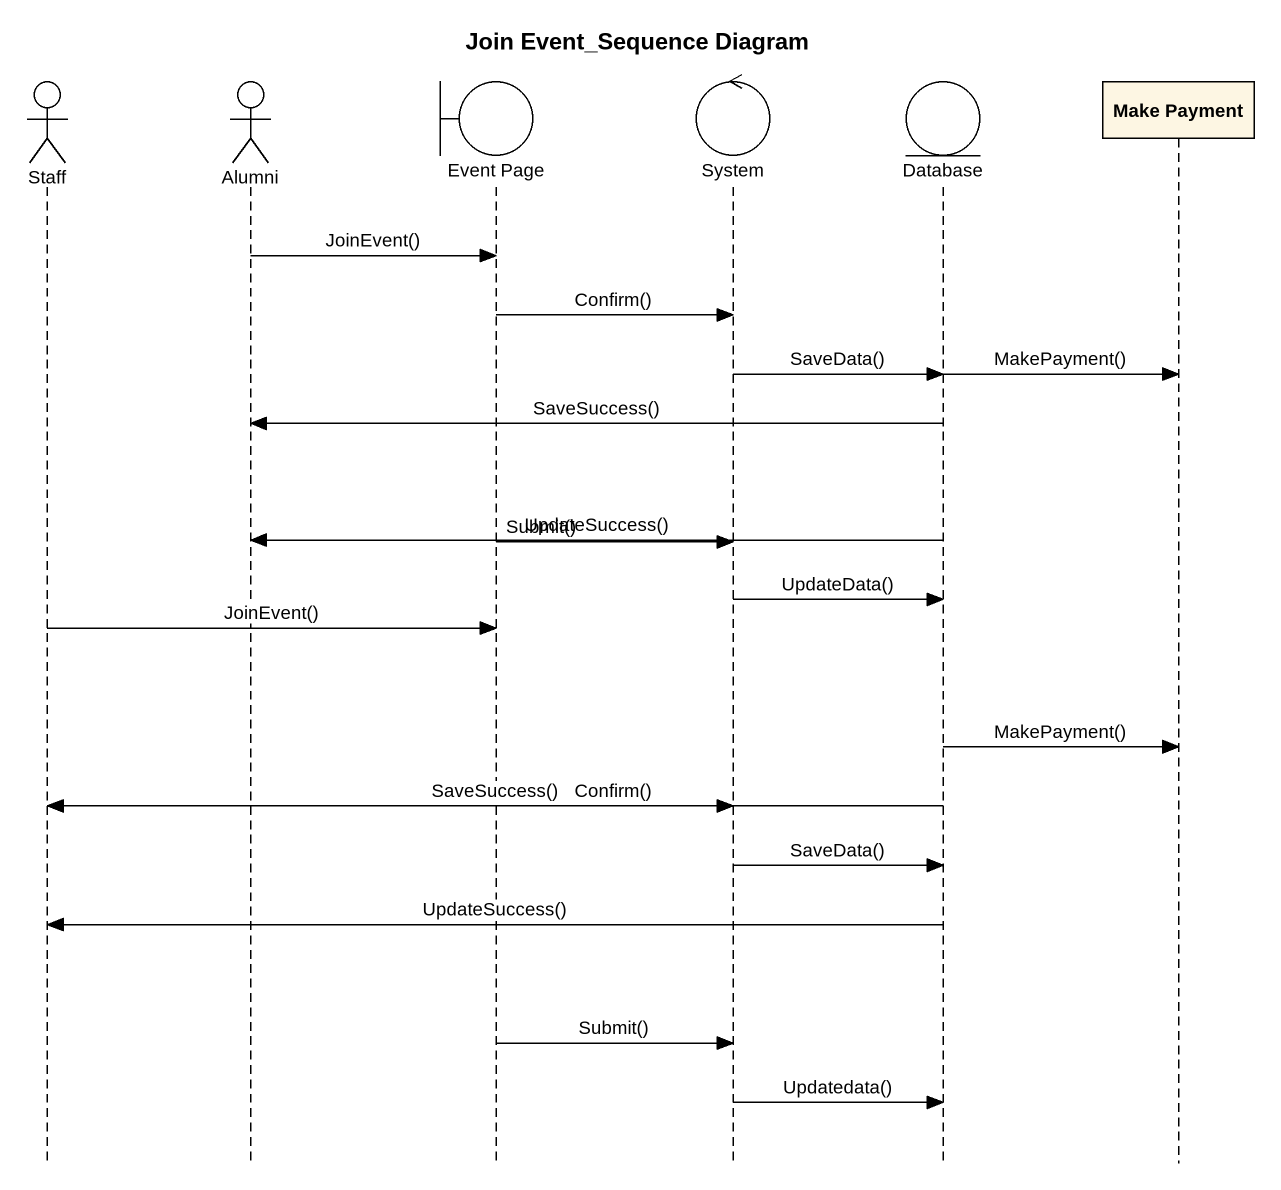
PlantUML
@startuml
title Join Event_Sequence Diagram
hide footbox
actor Staff
actor Alumni
boundary "Event Page" as Event_Page
control System
entity "Database" as Database_
participant "Make Payment" as Make_Payment

Alumni -> Event_Page : JoinEvent()
Event_Page -> System : Confirm()
System -> Database_ : SaveData()
Database_ -> Make_Payment : MakePayment()
Database_ -> Alumni : SaveSuccess()
Database_ -> Alumni : UpdateSuccess()
Event_Page -> System : Submit()
System -> Database_ : UpdateData()
Staff -> Event_Page : JoinEvent()
Database_ -> Make_Payment : MakePayment()
Event_Page -> System : Confirm()
Database_ -> Staff : SaveSuccess()
System -> Database_ : SaveData()
Database_ -> Staff : UpdateSuccess()
Event_Page -> System : Submit()
System -> Database_ : Updatedata()
@enduml
